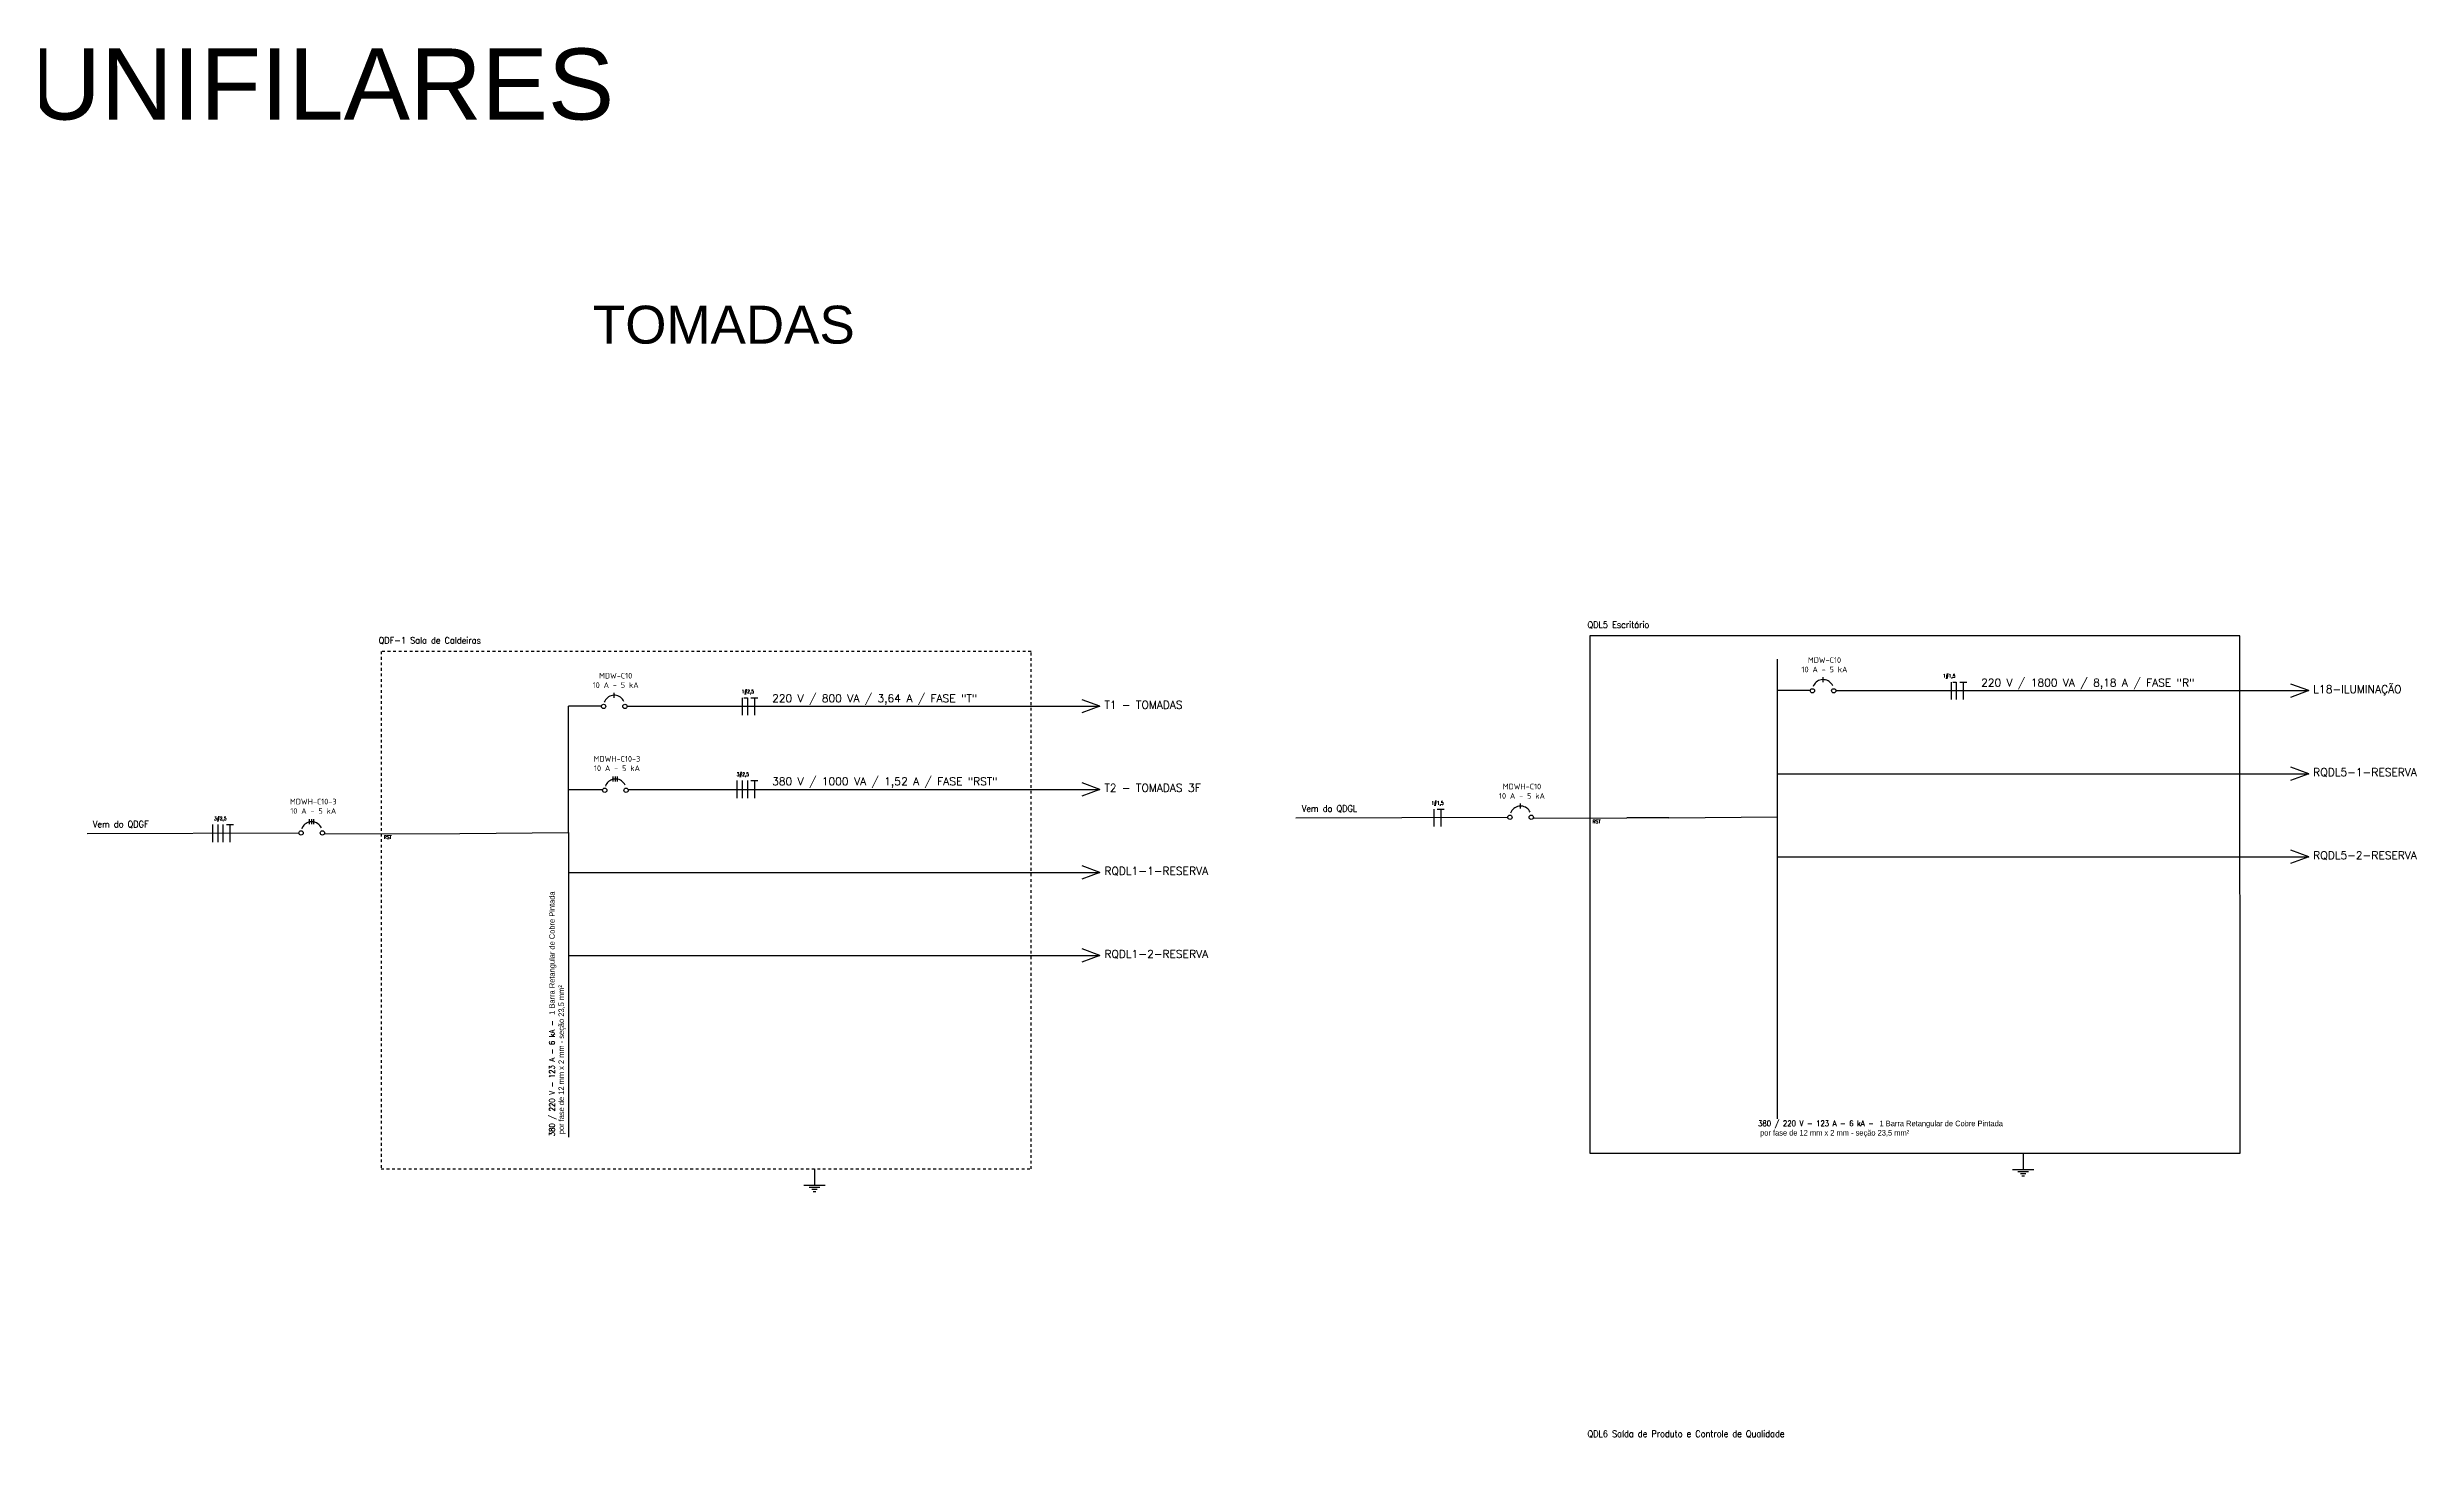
# Model space of a CAD drawing. Extents: x 196 to 608, y -49 to 207.
# Drawn here: x 522.1 to 607.9, y 156.2 to 206.5 of the extents above; entities that cross this region are included whole.
import ezdxf

# ---------------------------------------------------------------- set-up
doc = ezdxf.new("R2010")
doc.units = 0
doc.header["$MEASUREMENT"] = 0
doc.linetypes.add('DASHED2', pattern=[0.375, 0.25, -0.125])
for name, color, linetype in [('_ARQ-TEXTO', 4, 'Continuous'), ('ELET_UNIFILAR_TEXTO', 4, 'Continuous'), ('ELET_UNIFILAR_TEXTO2', 4, 'Continuous'), ('ELT_UNIFILAR_DESENHO', 5, 'Continuous')]:
    doc.layers.add(name, color=color, linetype=linetype)
doc.styles.add('textstyle4', font='arial.ttf')
doc.styles.add('textstyle5', font='')
doc.styles.add('textstyle7', font='romans__.ttf')
doc.styles.get('textstyle5').set_extended_font_data('Standard')

msp = doc.modelspace()

# ---------------------------------------------------------------- linework, layer by layer
at = {"layer": 'ELT_UNIFILAR_DESENHO', "linetype": 'DASHED2', "ltscale": 0.05}
for p, q in [((557.761, 184.64), (534.222, 184.64)), ((534.222, 184.64), (534.222, 165.897)), ((557.769, 165.897), (557.761, 184.64)), ((534.222, 165.897), (557.769, 165.897))]:
    msp.add_line(p, q, dxfattribs=at)
at = {"layer": 'ELT_UNIFILAR_DESENHO'}
for p, q in [((601.539, 185.207), (578, 185.207)), ((578, 185.207), (578, 166.463)), ((601.547, 166.463), (601.539, 185.207)), ((584.789, 167.712), (584.789, 184.362)), ((586.446, 183.528), (586.446, 183.708)), ((542.668, 182.962), (542.668, 183.142)), ((547.301, 182.961), (547.301, 182.329)), ((547.365, 182.961), (547.491, 182.961)), ((547.491, 182.961), (547.491, 182.329)), ((547.616, 182.961), (547.869, 182.961)), ((547.743, 182.961), (547.743, 182.329)), ((560.258, 182.652), (559.607, 182.893)), ((585.983, 183.219), (584.789, 183.219)), ((586.91, 183.219), (604.036, 183.219)), ((591.08, 183.527), (591.08, 182.895)), ((591.143, 183.527), (591.269, 183.527)), ((591.269, 183.527), (591.269, 182.895)), ((591.395, 183.527), (591.648, 183.527)), ((591.521, 183.527), (591.521, 182.895)), ((604.036, 183.219), (603.376, 182.977)), ((604.036, 183.219), (603.385, 183.459)), ((542.205, 182.652), (541.011, 182.652)), ((543.131, 182.652), (560.258, 182.652)), ((560.258, 182.652), (559.597, 182.411)), ((584.789, 180.211), (604.036, 180.211)), ((604.036, 180.211), (603.376, 179.97)), ((604.036, 180.211), (603.385, 180.452)), ((541.011, 179.645), (542.253, 179.645)), ((542.632, 179.929), (542.632, 180.109)), ((542.709, 179.929), (542.709, 180.109)), ((542.787, 179.929), (542.787, 180.109)), ((543.167, 179.645), (560.258, 179.645)), ((547.112, 179.961), (547.112, 179.329)), ((547.301, 179.961), (547.301, 179.329)), ((547.491, 179.961), (547.491, 179.329)), ((547.616, 179.961), (547.869, 179.961)), ((547.743, 179.961), (547.743, 179.329)), ((560.258, 179.645), (559.597, 179.403)), ((560.258, 179.645), (559.607, 179.885)), ((531.634, 178.382), (531.634, 178.562)), ((531.711, 178.382), (531.711, 178.562)), ((531.788, 178.382), (531.788, 178.562)), ((567.351, 178.616), (575.027, 178.639)), ((572.348, 178.932), (572.348, 178.3)), ((572.473, 178.932), (572.726, 178.932)), ((572.6, 178.932), (572.6, 178.3)), ((575.49, 178.949), (575.49, 179.129)), ((575.49, 178.949), (575.49, 179.129)), ((575.947, 178.602), (579.338, 178.616)), ((580.854, 178.616), (579.341, 178.615)), ((580.854, 178.616), (584.789, 178.653)), ((523.573, 178.05), (531.248, 178.073)), ((528.117, 178.366), (528.117, 177.734)), ((528.307, 178.366), (528.307, 177.734)), ((528.496, 178.366), (528.496, 177.734)), ((528.622, 178.366), (528.874, 178.366)), ((528.748, 178.366), (528.748, 177.734)), ((532.168, 178.036), (537.076, 178.05)), ((537.076, 178.05), (541.011, 178.087)), ((560.258, 176.637), (559.607, 176.878)), ((584.789, 177.203), (604.036, 177.203)), ((604.036, 177.203), (603.376, 176.962)), ((604.036, 177.203), (603.385, 177.444)), ((541.011, 176.637), (560.258, 176.637)), ((560.258, 176.637), (559.597, 176.395)), ((541.011, 173.629), (560.258, 173.629)), ((560.258, 173.629), (559.597, 173.388)), ((560.258, 173.629), (559.607, 173.87)), ((578, 166.463), (601.547, 166.463)), ((593.695, 166.463), (593.695, 165.881)), ((549.916, 165.897), (549.916, 165.315)), ((593.308, 165.881), (594.081, 165.881)), ((593.501, 165.804), (593.888, 165.804)), ((593.598, 165.727), (593.791, 165.727)), ((593.646, 165.649), (593.743, 165.649)), ((549.53, 165.315), (550.302, 165.315)), ((549.723, 165.238), (550.109, 165.238)), ((549.82, 165.16), (550.013, 165.16)), ((549.868, 165.083), (549.964, 165.083))]:
    msp.add_line(p, q, dxfattribs=at)
at = {"layer": 'ELT_UNIFILAR_DESENHO', "linetype": 'Continuous'}
for q in [(541.011, 182.652), (541.011, 167.049)]:
    msp.add_line((541.011, 178.087), q, dxfattribs=at)
at = {"layer": 'ELT_UNIFILAR_DESENHO'}
for points in [[(586.796, 183.395), (586.772, 183.44), (586.742, 183.48), (586.707, 183.517), (586.667, 183.548), (586.624, 183.575), (586.578, 183.595), (586.53, 183.609), (586.48, 183.617), (586.429, 183.618), (586.379, 183.612), (586.33, 183.6), (586.283, 183.582), (586.239, 183.558), (586.198, 183.528), (586.161, 183.493), (586.13, 183.454), (586.103, 183.41), (586.083, 183.364)], [(543.018, 182.829), (542.993, 182.873), (542.963, 182.914), (542.928, 182.951), (542.889, 182.982), (542.846, 183.008), (542.8, 183.029), (542.751, 183.043), (542.701, 183.051), (542.651, 183.052), (542.6, 183.046), (542.551, 183.034), (542.504, 183.016), (542.46, 182.991), (542.419, 182.962), (542.383, 182.927), (542.351, 182.887), (542.325, 182.844), (542.305, 182.798)], [(543.059, 179.796), (543.035, 179.84), (543.005, 179.881), (542.97, 179.918), (542.931, 179.949), (542.888, 179.975), (542.841, 179.996), (542.793, 180.01), (542.743, 180.018), (542.693, 180.019), (542.642, 180.013), (542.593, 180.001), (542.546, 179.983), (542.502, 179.959), (542.461, 179.929), (542.425, 179.894), (542.393, 179.854), (542.367, 179.811), (542.347, 179.765)], [(532.061, 178.249), (532.037, 178.293), (532.007, 178.334), (531.972, 178.371), (531.933, 178.402), (531.889, 178.428), (531.843, 178.449), (531.795, 178.463), (531.745, 178.47), (531.694, 178.472), (531.644, 178.466), (531.595, 178.454), (531.548, 178.436), (531.504, 178.411), (531.463, 178.382), (531.426, 178.347), (531.395, 178.307), (531.368, 178.264), (531.348, 178.218)], [(575.84, 178.816), (575.815, 178.86), (575.786, 178.901), (575.751, 178.938), (575.711, 178.969), (575.668, 178.995), (575.622, 179.016), (575.573, 179.03), (575.523, 179.037), (575.473, 179.039), (575.423, 179.033), (575.374, 179.021), (575.327, 179.003), (575.282, 178.978), (575.242, 178.949), (575.205, 178.914), (575.173, 178.874), (575.147, 178.831), (575.127, 178.785)]]:
    msp.add_lwpolyline(points, dxfattribs=at)
for centre in [(586.06, 183.214), (586.833, 183.214), (542.282, 182.647), (543.054, 182.647), (542.324, 179.614), (543.096, 179.614), (575.104, 178.634), (575.876, 178.634), (531.325, 178.067), (532.098, 178.067)]:
    msp.add_circle(centre, 0.0772, dxfattribs=at)

# ---------------------------------------------------------------- texts
at = {"layer": '_ARQ-TEXTO', "linetype": 'Continuous', "attachment_point": 1, "style": 'textstyle4'}
for s, insert, char_height, width in [('DIAGRAMAS UNIFILARES', (498.903, 206.478), 2.57438, 44.48312), ('{\\H4x;TOMADAS^I}^I', (541.894, 197.161), 0.34325, 27.38714)]:
    msp.add_mtext(s, dxfattribs=dict(at, insert=insert, char_height=char_height, width=width))
at = {"layer": 'ELET_UNIFILAR_TEXTO'}
for s, insert, char_height, attachment_point, style in [('QDL5 Escritório', (577.913, 185.726), 0.23696, 1, 'textstyle5'), ('\\pxsm1;{\\Fisocp|c0;MDW-C10\\P\\Fisocp2|c0;10 A - 5 kA}', (586.496, 183.884), 0.20406, 8, 'textstyle4'), ('\\A1;\\pxqc;1#1,5', (590.788, 183.817), 0.12638, 1, 'textstyle5'), ('\\pxsm1;{\\Fisocp|c0;MDWH-C10\\P\\Fisocp2|c0;10 A - 5 kA}', (575.54, 179.305), 0.20406, 8, 'textstyle4'), ('Vem do QDGF', (523.786, 178.504), 0.23696, 1, 'textstyle5'), ('Vem do QDGL', (567.565, 179.07), 0.23696, 1, 'textstyle5'), ('\\A1;1#1,5', (572.255, 179.214), 0.1264, 1, 'textstyle5'), ('RST', (578.103, 178.545), 0.1264, 1, 'textstyle5'), ('RST', (578.103, 178.545), 0.1264, 1, 'textstyle5'), ('RST', (534.324, 177.979), 0.1264, 1, 'textstyle5'), ('RST', (534.324, 177.979), 0.1264, 1, 'textstyle5'), ('\\A1;380 / 220 V - 123 A - 6 kA - {\\A0;\\fArial|b0|i0|c0|p34; \\Ftxt|c0;1 Barra Retangular de Cobre Pintada\\P por fase de 12 mm x 2 mm - seção 23,5 mm\\fArial|b0|i0|c0|p34;²}', (584.089, 167.646), 0.202345, 1, 'textstyle5'), ('QDL6 Saída de Produto e Controle de Qualidade', (577.913, 156.426), 0.23696, 1, 'textstyle5')]:
    msp.add_mtext(s, dxfattribs=dict(at, insert=insert, char_height=char_height, attachment_point=attachment_point, style=style))
at = {"layer": 'ELET_UNIFILAR_TEXTO', "attachment_point": 1, "style": 'textstyle5'}
for s, insert, char_height, width in [('QDF-1 Sala de Caldeiras', (534.135, 185.16), 0.23696, 5.02128), ('\\A1;\\pxqc;1#2,5', (547.01, 183.25), 0.12638, 0.9874), ('\\A1;3#2,5', (547.098, 180.251), 0.1264, 0.9874), ('\\A1;3#2,5', (528.176, 178.655), 0.1264, 0.9874)]:
    msp.add_mtext(s, dxfattribs=dict(at, insert=insert, char_height=char_height, width=width))
at = {"layer": 'ELET_UNIFILAR_TEXTO', "char_height": 0.20406, "width": 3.87486, "attachment_point": 8, "line_spacing_factor": 0.6, "style": 'textstyle4'}
for s, insert in [('\\pxsm1;{\\Fisocp|c0;MDW-C10\\P\\Fisocp2|c0;10 A - 5 kA}', (542.718, 183.318)), ('\\pxsm1;{\\Fisocp|c0;MDWH-C10-3\\P\\Fisocp2|c0;10 A - 5 kA}', (542.766, 180.307)), ('\\pxsm1;{\\Fisocp|c0;MDWH-C10-3\\P\\Fisocp2|c0;10 A - 5 kA}', (531.768, 178.76))]:
    msp.add_mtext(s, dxfattribs=dict(at, insert=insert))
at = {"layer": 'ELET_UNIFILAR_TEXTO', "insert": (540.31, 167.08), "char_height": 0.202345, "attachment_point": 1, "rotation": 90, "style": 'textstyle5'}
msp.add_mtext('\\A1;380 / 220 V - 123 A - 6 kA - {\\A0;\\fArial|b0|i0|c0|p34; \\Ftxt|c0;1 Barra Retangular de Cobre Pintada\\P por fase de 12 mm x 2 mm - seção 23,5 mm\\fArial|b0|i0|c0|p34;²}', dxfattribs=at)
at = {"layer": 'ELET_UNIFILAR_TEXTO2', "char_height": 0.28356, "attachment_point": 1, "style": 'textstyle7'}
for s, insert in [('220 V / 1800 VA / 8,18 A / FASE "R"', (592.164, 183.651)), ('L18-ILUMINAÇÃO', (604.197, 183.415)), ('RQDL5-1-RESERVA', (604.197, 180.408)), ('RQDL5-2-RESERVA', (604.197, 177.4))]:
    msp.add_mtext(s, dxfattribs=dict(at, insert=insert))
for s, insert, width in [('220 V / 800 VA / 3,64 A / FASE "T"', (548.385, 183.084), 9.25609), ('T1 - TOMADAS', (560.419, 182.849), 3.5369), ('380 V / 1000 VA / 1,52 A / FASE "RST"', (548.385, 180.077), 9.86731), ('T2 - TOMADAS 3F', (560.419, 179.841), 4.23737), ('RQDL1-1-RESERVA', (560.419, 176.834), 3.00015), ('RQDL1-2-RESERVA', (560.419, 173.826), 3.00015)]:
    msp.add_mtext(s, dxfattribs=dict(at, insert=insert, width=width))

doc.saveas('drawing.dxf')
